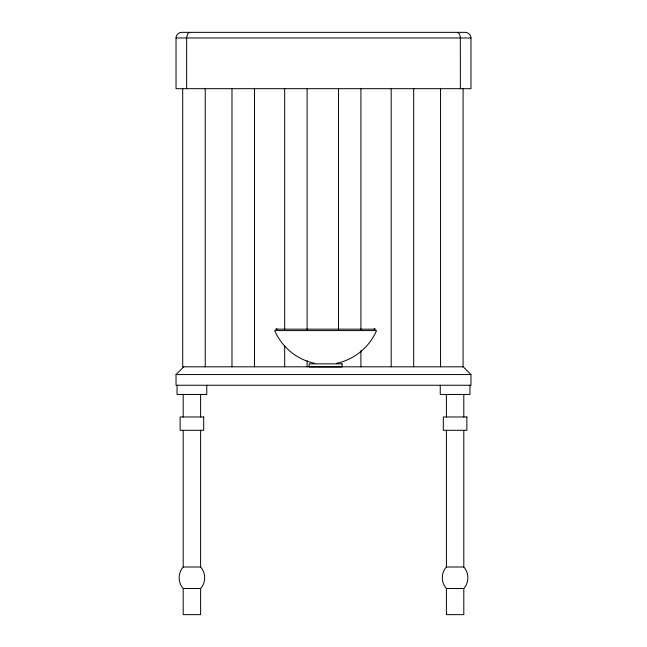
<?xml version="1.0" encoding="UTF-8"?>
<svg xmlns="http://www.w3.org/2000/svg" width="647" height="647" viewBox="0 0 647 647"><rect width="100%" height="100%" fill="white"/><g stroke="black" fill="none" stroke-linecap="round" stroke-linejoin="round"><path stroke-width="0.97" d="M176.033 37.971C175.976 34.889 178.815 32.277 181.847 32.35L465.153 32.35C468.185 32.277 471.024 34.889 470.967 37.971L470.967 88.679L176.033 88.679L176.033 37.971L470.967 37.971M183.198 430.295L183.198 566.998C177.796 572.854 177.796 582.648 183.198 588.503L183.198 614.65L200.61 614.65L200.61 588.503C206.013 582.648 206.013 572.854 200.61 566.998L200.61 430.295M446.39 430.295L446.39 566.998C440.987 572.854 440.987 582.648 446.39 588.503L446.39 614.65L463.802 614.65L463.802 588.503C469.204 582.648 469.204 572.854 463.802 566.998L463.802 430.295M182.713 88.259L182.713 366.817L463.236 366.817L470.967 374.548L470.967 385.248L176.033 385.248L176.033 374.548L183.764 366.817M275.509 329.161L375.705 329.161M336.529 363.323C354.2 359.675 369.469 347.18 376.53 330.577L274.684 330.577C281.744 347.18 297.013 359.675 314.685 363.323M374.079 328.967L374.75 328.862M189.611 32.35L187.8 33.515L186.66 37.235L186.635 88.679M176.033 374.548L470.967 374.548M183.198 566.998L200.61 566.998M446.39 566.998L463.802 566.998M183.198 588.503L200.61 588.503M446.39 588.503L463.802 588.503M276.471 328.862L277.134 328.967M457.389 32.35L459.491 34L460.341 37.235L460.365 88.679M469.948 385.248L469.948 394.452L440.251 394.452L440.251 385.248M463.802 394.452L463.802 416.983M463.082 88.259L463.082 366.817M446.39 394.452L446.39 416.983M440.55 88.259L440.55 366.817M413.684 88.259L413.684 366.817M391.192 88.259L391.192 366.817M360.913 88.259L360.913 329.477M360.913 350.666L360.913 366.817M338.527 88.259L338.527 329.477M307.115 88.259L307.115 329.477M307.115 360.759L307.115 366.817M284.68 88.259L284.68 329.477M284.68 345.619L284.68 366.817M254.497 88.259L254.497 366.817M231.982 88.259L231.982 366.817M206.749 385.248L206.749 394.452L177.052 394.452L177.052 385.248M205.236 88.259L205.236 366.817M200.61 394.452L200.61 416.983M183.198 394.452L183.198 416.983M342.085 363.857L309.129 363.857L309.129 366.93L342.085 366.93L342.085 363.857M203.684 416.983L180.125 416.983L180.125 430.295L203.684 430.295L203.684 416.983M466.875 416.983L443.316 416.983L443.316 430.295L466.875 430.295L466.875 416.983"/></g></svg>
